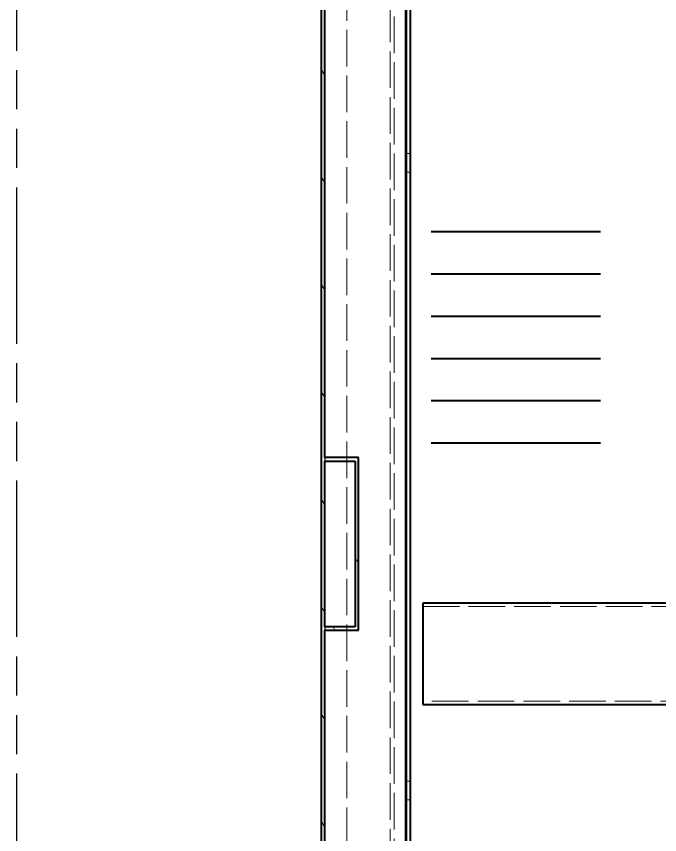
# Model space of a CAD drawing. Header units: millimetres. Extents: x 0 to 51860, y 0 to 5940.
# Drawn here: x 5097.9 to 5478.2, y 2026.2 to 2509.9 of the extents above; entities that cross this region are included whole.
import ezdxf

# ---------------------------------------------------------------- set-up
doc = ezdxf.new("R2010")
doc.units = ezdxf.units.MM
doc.header["$LTSCALE"] = 10
doc.linetypes.add('DASHED', pattern=[0.2067, 0.1654, -0.0413])
doc.linetypes.add('DOUBLE_DASH_CHAIN', pattern=[1.2403, 0.6614, -0.0827, 0.1654, -0.0827, 0.1654, -0.0827])
for name, color, linetype, lineweight in [('가려진 것(ISO)', 2, 'DASHED', 18), ('가시적인 것(ISO)', 3, 'Continuous', 40), ('스케치 형상(ISO)', 3, 'Continuous', 25), ('해치(ISO)', 7, 'Continuous', 18)]:
    doc.layers.add(name, color=color, linetype=linetype, lineweight=lineweight)

msp = doc.modelspace()

# ---------------------------------------------------------------- hatches: boundary and pattern name
at = {"layer": '해치(ISO)'}
h = msp.add_hatch(dxfattribs=at)
h.set_pattern_fill('ANSI31', color=256, scale=254, angle=75.000175, style=0)
h.set_pattern_definition([(120.0002, (0, 0), (-27.49626, -15.87508), [])])
edge = h.paths.add_edge_path()
edge.add_line((5282.1612, 1842.3063), (5328.1612, 1842.3063))
edge.add_line((5328.1612, 1842.3063), (5328.1612, 1844.3063))
edge.add_line((5328.1612, 1844.3063), (5282.1612, 1844.3063))
edge.add_ellipse((5282.1612, 1846.3063), major_axis=(0, -2), ratio=1, start_angle=270, end_angle=360, ccw=False)
edge.add_line((5280.1612, 1846.3063), (5280.1612, 2147.0063))
edge.add_line((5280.1612, 2147.0063), (5300.1612, 2147.0063))
edge.add_line((5300.1612, 2147.0063), (5300.1612, 2249.0063))
edge.add_line((5300.1612, 2249.0063), (5280.1612, 2249.0063))
edge.add_line((5280.1612, 2249.0063), (5280.1612, 2947.0063))
edge.add_line((5280.1612, 2947.0063), (5300.1612, 2947.0063))
edge.add_line((5300.1612, 2947.0063), (5300.1612, 3049.0063))
edge.add_line((5300.1612, 3049.0063), (5280.1612, 3049.0063))
edge.add_line((5280.1612, 3049.0063), (5280.1612, 3349.7063))
edge.add_ellipse((5282.1612, 3349.7063), major_axis=(-2, 0), ratio=1, start_angle=270, end_angle=360, ccw=False)
edge.add_line((5282.1612, 3351.7063), (5328.1612, 3351.7063))
edge.add_line((5328.1612, 3351.7063), (5328.1612, 3353.7063))
edge.add_line((5328.1612, 3353.7063), (5282.1612, 3353.7063))
edge.add_ellipse((5282.1612, 3349.7063), major_axis=(0, 4), ratio=1, start_angle=0, end_angle=90)
edge.add_line((5278.1612, 3349.7063), (5278.1612, 1846.3063))
edge.add_ellipse((5282.1612, 1846.3063), major_axis=(-4, 0), ratio=1, start_angle=0, end_angle=90)
h.paths.add_polyline_path([(5298.1612, 2949.0063), (5280.1612, 2949.0063), (5280.1612, 3047.0063), (5298.1612, 3047.0063)], flags=0)
h.paths.add_polyline_path([(5280.1612, 2149.0063), (5280.1612, 2247.0063), (5298.1612, 2247.0063), (5298.1612, 2149.0063)], flags=0)

# ---------------------------------------------------------------- linework, layer by layer
at = {"layer": '가려진 것(ISO)', "ltscale": 12.988112}
msp.add_line((5280.4612, 3349.7063), (5280.4612, 1846.3063), dxfattribs=at)
msp.add_line((5280.4612, 3349.7063), (5280.4612, 1846.3063), dxfattribs=at)
at = {"layer": '가려진 것(ISO)', "ltscale": 13.08117}
msp.add_line((5293.1612, 3340.0921), (5293.1612, 1825.9205), dxfattribs=at)
at = {"layer": '가려진 것(ISO)', "ltscale": 13.080002}
msp.add_line((5318.8612, 3327.3063), (5318.8612, 1840.3063), dxfattribs=at)
at = {"layer": '가려진 것(ISO)', "ltscale": 13.059771}
msp.add_line((5321.1612, 1840.3063), (5321.1612, 3325.0063), dxfattribs=at)
at = {"layer": '가려진 것(ISO)', "ltscale": 0.43798}
for p, q in [((5330.8612, 2428.8063), (5328.5612, 2428.8063)), ((5330.8612, 2417.8063), (5328.5612, 2417.8063)), ((5330.8612, 2057.8063), (5328.5612, 2057.8063)), ((5330.8612, 2046.8063), (5328.5612, 2046.8063))]:
    msp.add_line(p, q, dxfattribs=at)
at = {"layer": '가려진 것(ISO)', "ltscale": 0.380839}
for p, q in [((5280.1612, 2249.0063), (5280.1612, 2247.0063)), ((5280.1612, 2149.0063), (5280.1612, 2147.0063))]:
    msp.add_line(p, q, dxfattribs=at)
at = {"layer": '가려진 것(ISO)', "ltscale": 13.080328}
for p, q in [((5338.1612, 2161.0063), (6068.1612, 2161.0063)), ((6068.1612, 2105.0063), (5338.1612, 2105.0063))]:
    msp.add_line(p, q, dxfattribs=at)
at = {"layer": '가시적인 것(ISO)'}
for p, q in [((5328.5612, 1840.3063), (5328.5612, 3355.7063)), ((5330.8612, 1840.3063), (5330.8612, 3355.7063)), ((5278.1612, 3349.7063), (5278.1612, 1846.3063)), ((5280.1612, 2249.0063), (5280.1612, 2947.0063)), ((5328.1612, 1844.377), (5328.1612, 2666.516)), ((5443.1612, 2382.5063), (5343.1612, 2382.5063)), ((5443.1612, 2357.5063), (5343.1612, 2357.5063)), ((5443.1612, 2332.5063), (5343.1612, 2332.5063)), ((5443.1612, 2307.5063), (5343.1612, 2307.5063)), ((5443.1612, 2282.5063), (5343.1612, 2282.5063)), ((5443.1612, 2257.5063), (5343.1612, 2257.5063)), ((5300.1612, 2249.0063), (5280.1612, 2249.0063)), ((5280.1612, 2149.0063), (5280.1612, 2247.0063)), ((5280.1612, 2247.0063), (5298.1612, 2247.0063)), ((5298.1612, 2247.0063), (5298.1612, 2149.0063)), ((5300.1612, 2147.0063), (5300.1612, 2249.0063)), ((6068.1612, 2163.0063), (5338.1612, 2163.0063)), ((5338.1612, 2163.0063), (5338.1612, 2103.0063)), ((5298.1612, 2149.0063), (5280.1612, 2149.0063)), ((5280.1612, 1846.3063), (5280.1612, 2147.0063)), ((5280.1612, 2147.0063), (5300.1612, 2147.0063)), ((5338.1612, 2103.0063), (6068.1612, 2103.0063))]:
    msp.add_line(p, q, dxfattribs=at)
at = {"layer": '스케치 형상(ISO)', "color": 6, "linetype": 'DOUBLE_DASH_CHAIN', "ltscale": 13.968339}
msp.add_line((5097.9072, 5527.1834), (5097.9072, 1542.4493), dxfattribs=at)

doc.saveas('drawing.dxf')
